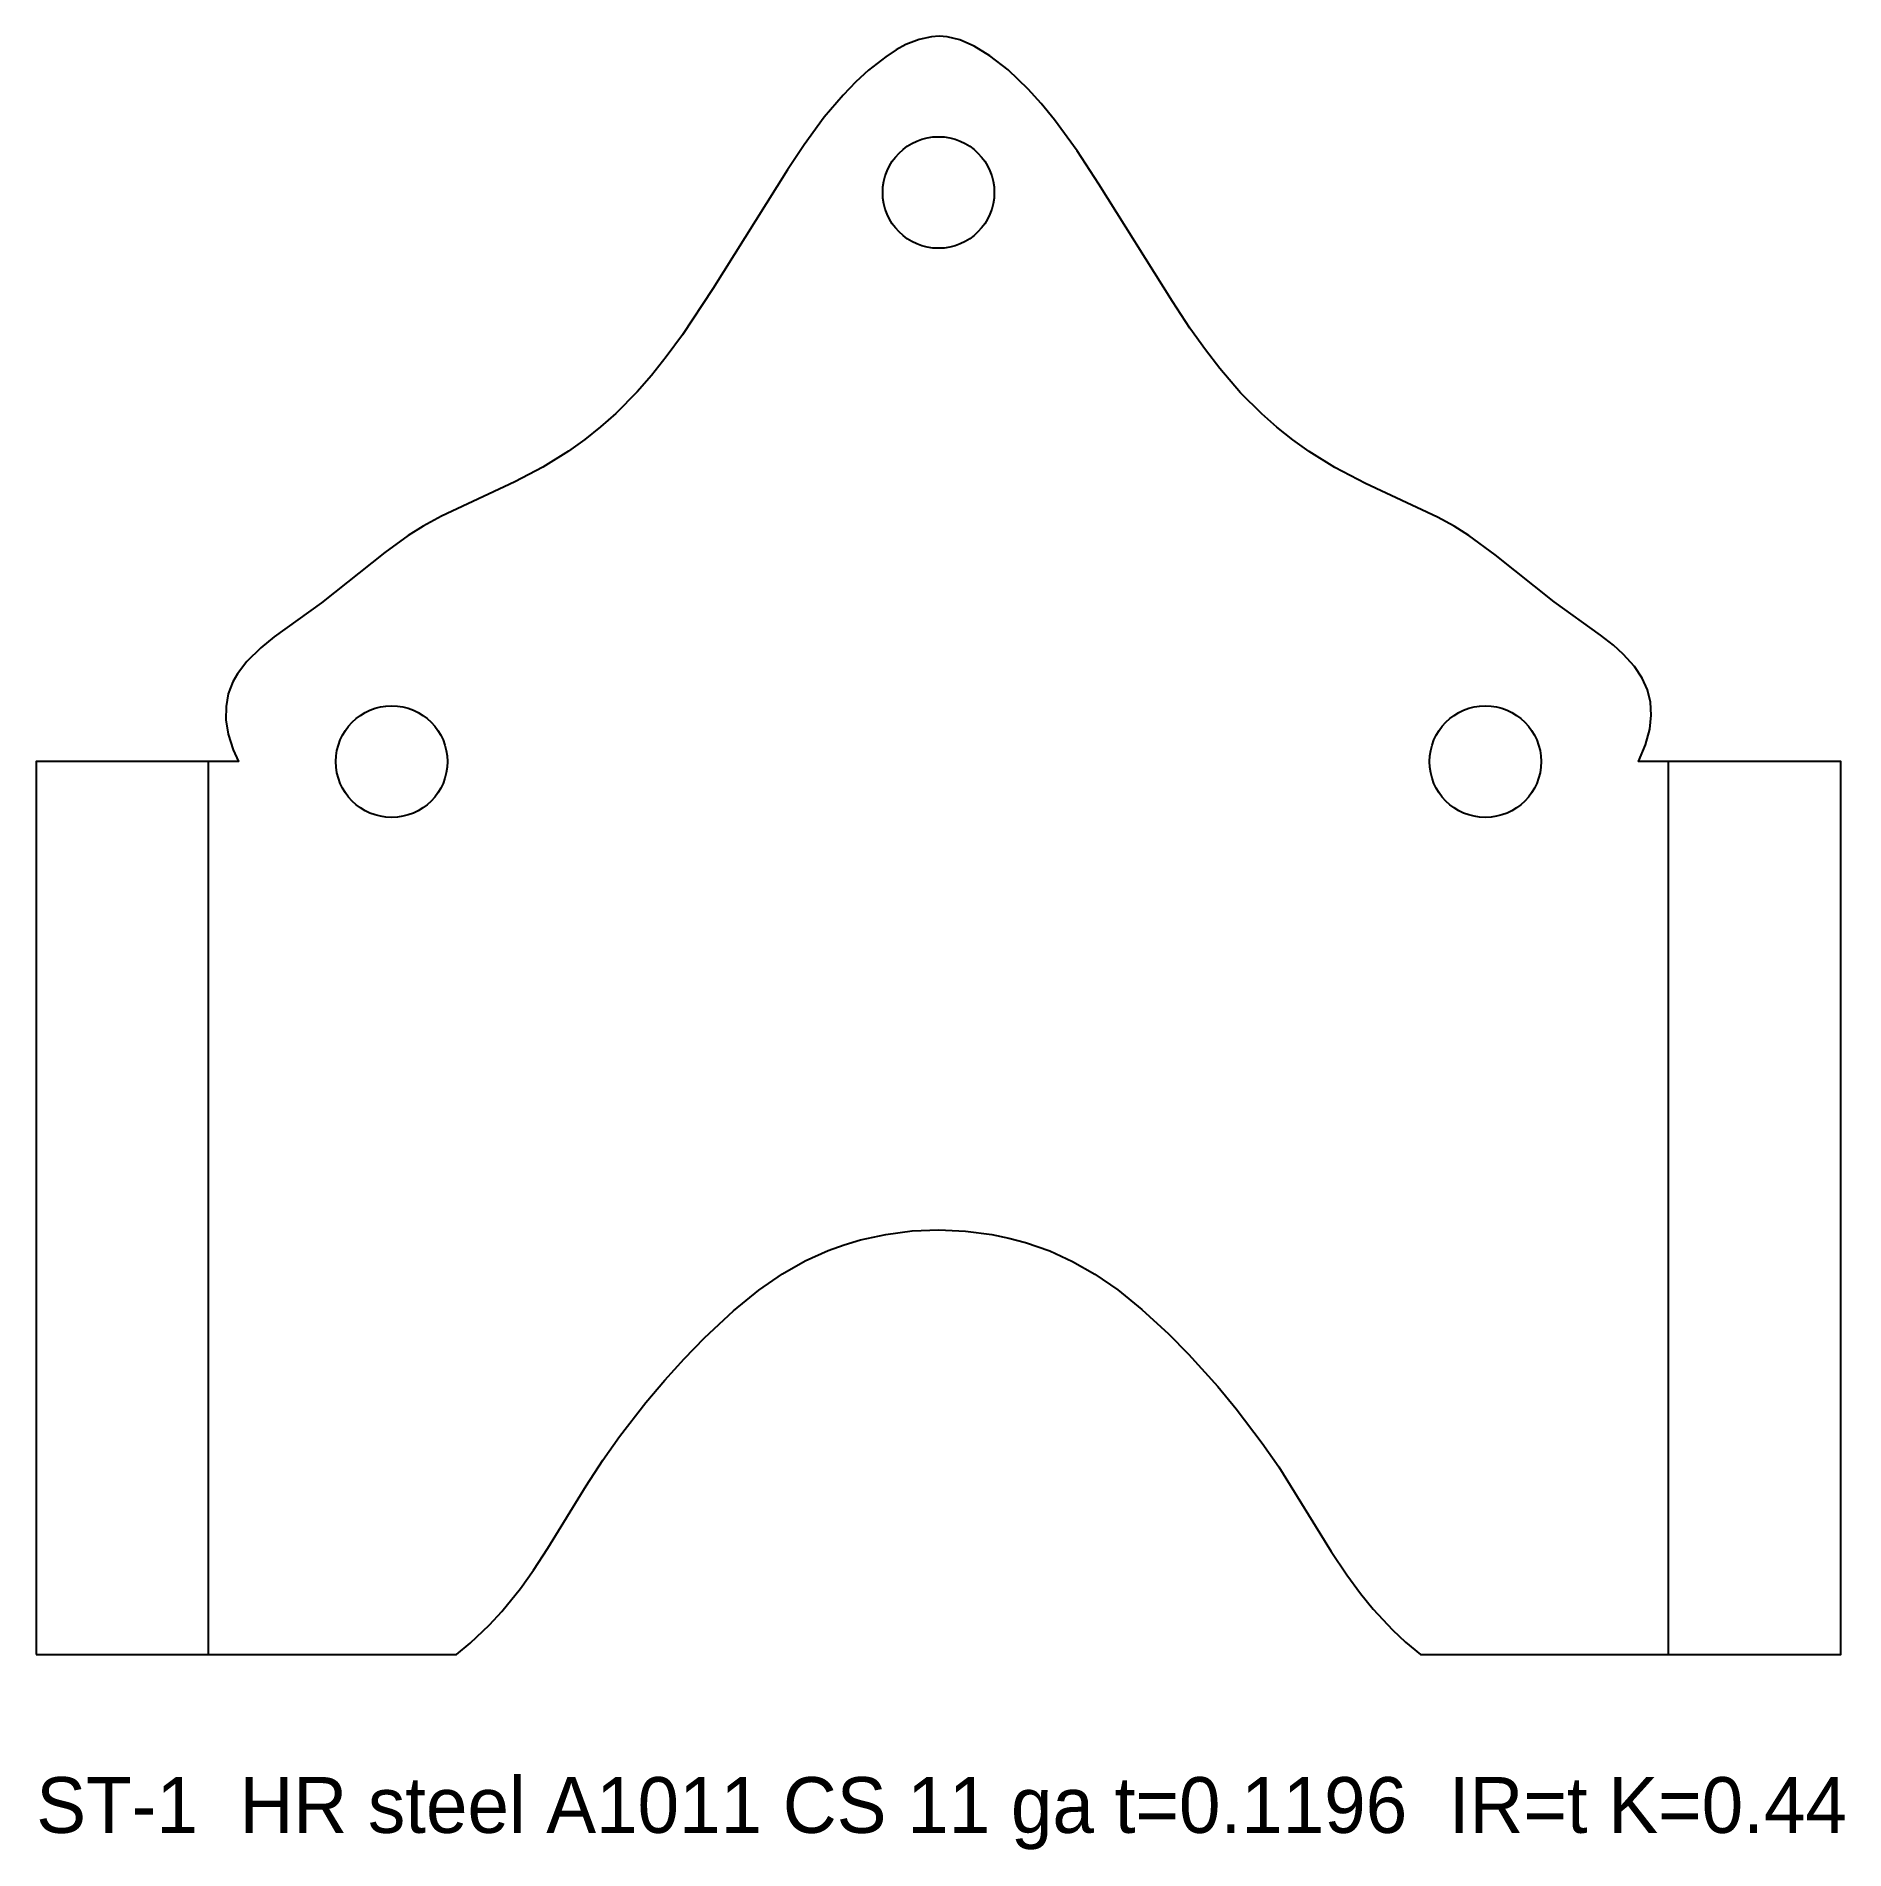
# Model space of a CAD drawing. Header units: inches. Extents: x 0 to 8.1, y -0.88 to 7.25.
import ezdxf

# ---------------------------------------------------------------- set-up
doc = ezdxf.new("R2010")
doc.units = ezdxf.units.IN
for name, color, linetype in [('BEND', 1, 'Continuous'), ('CUT', 7, 'Continuous'), ('TEXT', 3, 'Continuous')]:
    doc.layers.add(name, color=color, linetype=linetype)

msp = doc.modelspace()

# ---------------------------------------------------------------- linework, layer by layer
at = {"layer": 'BEND'}
for p, q in [((0.7711, 0), (0.7711, 4)), ((7.3132, 0), (7.3132, 4))]:
    msp.add_line(p, q, dxfattribs=at)
at = {"layer": 'CUT'}
msp.add_lwpolyline([(0, 0), (1.8831, 0), (1.9434, 0.0494), (2.0304, 0.1317), (2.0865, 0.1927), (2.1691, 0.2954), (2.2269, 0.3765), (2.2919, 0.4757), (2.464, 0.7556), (2.5386, 0.87), (2.613, 0.9756), (2.7316, 1.129), (2.8153, 1.2279), (2.9028, 1.3243), (2.9942, 1.418), (3.1237, 1.5391), (3.2373, 1.6314), (3.3433, 1.7045), (3.4454, 1.7626), (3.5475, 1.8088), (3.6188, 1.8347), (3.6925, 1.8567), (3.8068, 1.8818), (3.9243, 1.897), (4.0435, 1.902), (4.1626, 1.8967), (4.2803, 1.8813), (4.3571, 1.8654), (4.4322, 1.8452), (4.5405, 1.8073), (4.6427, 1.7606), (4.7423, 1.7037), (4.8449, 1.6329), (4.9532, 1.5454), (5.0721, 1.4357), (5.1617, 1.3451), (5.2929, 1.2003), (5.3757, 1.1005), (5.4927, 0.9459), (5.5661, 0.8395), (5.802, 0.4607), (5.8715, 0.356), (5.9323, 0.2728), (5.9893, 0.2026), (6.0754, 0.11), (6.1346, 0.0548), (6.2011, 0), (8.0843, 0), (8.0843, 4), (7.1779, 4), (7.2101, 4.0759), (7.2287, 4.1447), (7.2356, 4.2078), (7.232, 4.2662), (7.2185, 4.3211), (7.1949, 4.3737), (7.1598, 4.4261), (7.1099, 4.4813), (7.0656, 4.5213), (7.0085, 4.5667), (6.7999, 4.7161), (6.5361, 4.927), (6.418, 5.0131), (6.3518, 5.0543), (6.2777, 5.0949), (5.9553, 5.2464), (5.8172, 5.3181), (5.7026, 5.3894), (5.6292, 5.4419), (5.5584, 5.4981), (5.4907, 5.5577), (5.3952, 5.6531), (5.3023, 5.761), (5.2378, 5.8446), (5.1688, 5.9417), (5.0897, 6.061), (4.7607, 6.5875), (4.6634, 6.736), (4.5621, 6.8763), (4.5024, 6.9492), (4.4438, 7.0135), (4.3541, 7.0989), (4.2727, 7.1629), (4.2016, 7.2062), (4.1381, 7.2334), (4.0806, 7.2472), (4.0449, 7.25), (4.0102, 7.2481), (3.9551, 7.2362), (3.8951, 7.2125), (3.8518, 7.189), (3.8054, 7.1586), (3.729, 7.0979), (3.6723, 7.0455), (3.6151, 6.9866), (3.5305, 6.887), (3.4402, 6.7643), (3.365, 6.6519), (3.0309, 6.1179), (2.8948, 5.912), (2.8227, 5.813), (2.7561, 5.7294), (2.692, 5.6564), (2.5961, 5.5601), (2.5285, 5.5003), (2.4578, 5.4439), (2.3844, 5.3913), (2.2697, 5.3196), (2.1444, 5.2538), (1.8149, 5.0992), (1.7332, 5.0547), (1.6667, 5.0134), (1.5609, 4.9369), (1.2778, 4.7111), (1.0652, 4.5587), (1.0059, 4.5104), (0.9435, 4.449), (0.9011, 4.3934), (0.881, 4.3577), (0.8604, 4.3039), (0.85, 4.2476), (0.8497, 4.1879), (0.8602, 4.1235), (0.8826, 4.0532), (0.9063, 4), (0, 4)], close=True, dxfattribs=at)
for centre in [(4.0421, 6.55), (1.5921, 4), (6.4921, 4)]:
    msp.add_circle(centre, 0.25, dxfattribs=at)

# ---------------------------------------------------------------- texts
at = {"layer": 'TEXT'}
msp.add_text('ST-1  HR steel A1011 CS 11 ga t=0.1196  IR=t K=0.44', height=0.25, dxfattribs=at).set_placement((0, -0.8))

doc.saveas('drawing.dxf')
